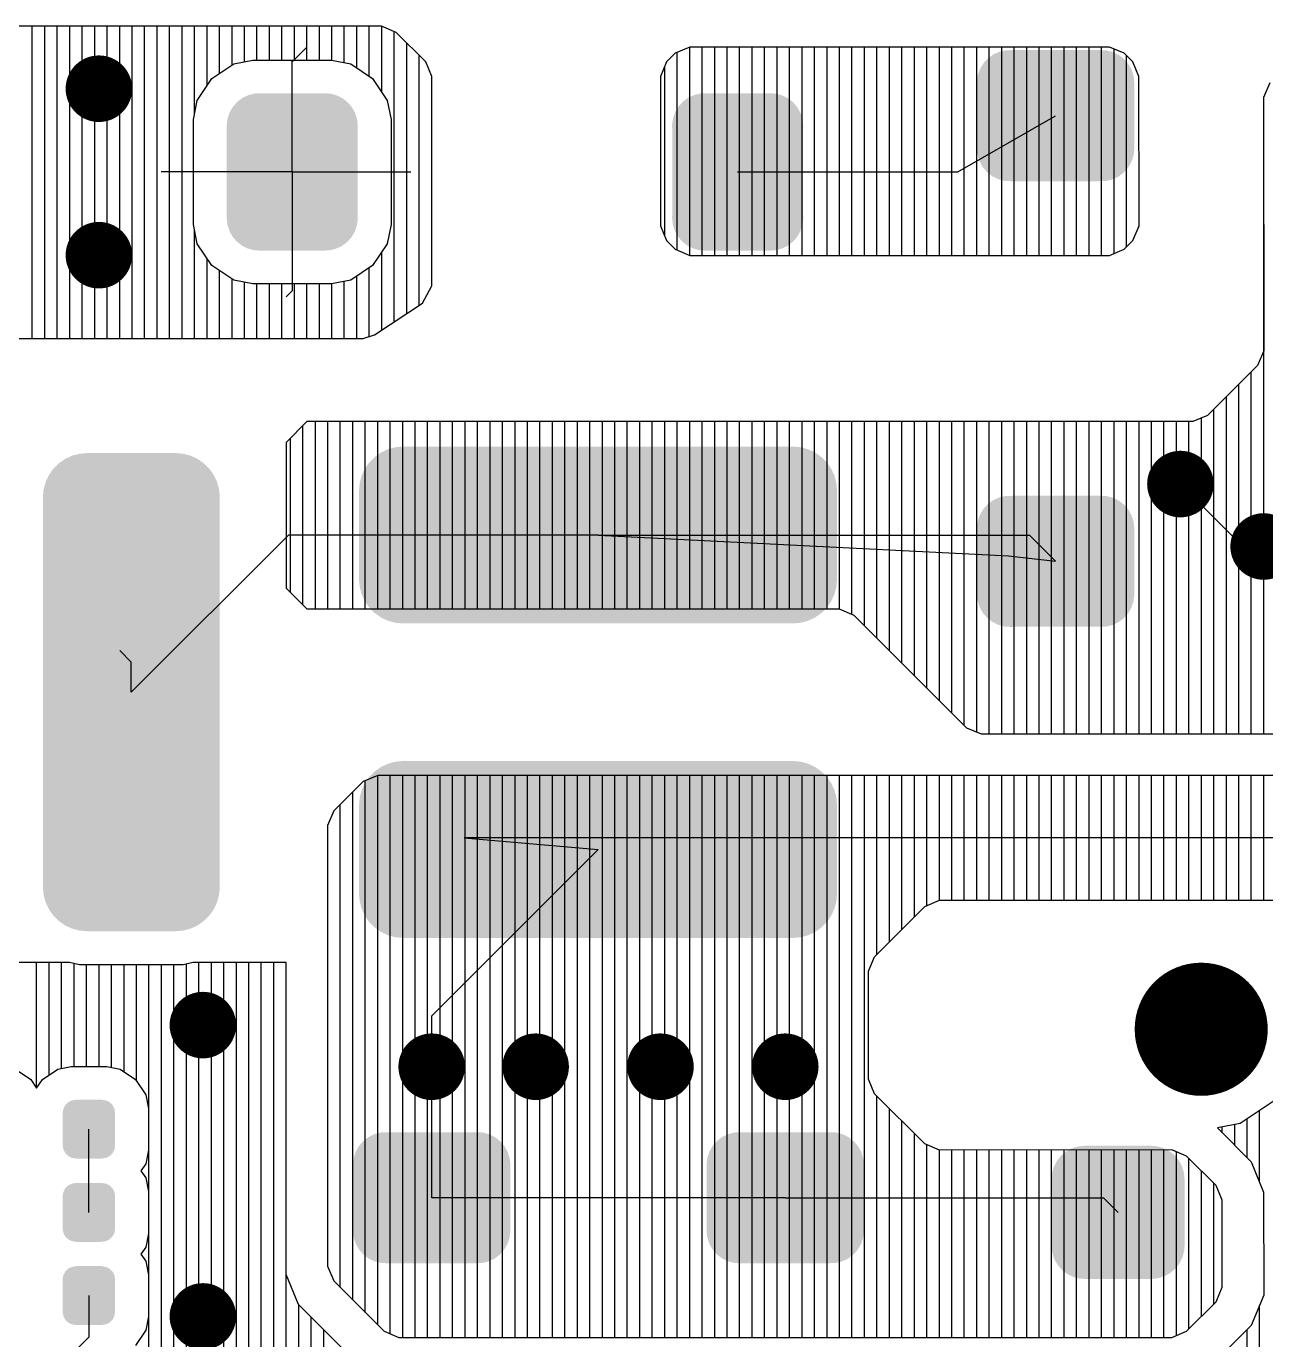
# Model space of a CAD drawing. Extents: x 295 to 953, y 10 to 290.
# Drawn here: x 776.68 to 807.9, y 210.38 to 243.44 of the extents above; entities that cross this region are included whole.
import ezdxf

# ---------------------------------------------------------------- set-up
doc = ezdxf.new("R2010")
doc.units = 0
doc.header["$LTSCALE"] = 5
doc.header["$MEASUREMENT"] = 0
doc.layers.get('0').update_dxf_attribs({"linetype": 'CONTINUOUS', "lineweight": 25})
doc.layers.add('DV-INT-A3_TOP', color=10, linetype='CONTINUOUS')

msp = doc.modelspace()

# ---------------------------------------------------------------- linework, layer by layer
for points, const_width in [([(778.094, 241.873, 1), (778.932, 241.873, 1)], 0.838), ([(778.094, 237.682, 1), (778.932, 237.682, 1)], 0.838), ([(805.335, 231.92, 1), (806.173, 231.92, 1)], 0.838), ([(807.431, 230.348, 1), (808.269, 230.348, 1)], 0.838), ([(805.44, 218.194, 1), (807.116, 218.194, 1)], 1.676), ([(780.713, 218.299, 1), (781.551, 218.299, 1)], 0.838), ([(786.476, 217.251, 1), (787.314, 217.251, 1)], 0.838), ([(789.095, 217.251, 1), (789.933, 217.251, 1)], 0.838), ([(792.238, 217.251, 1), (793.077, 217.251, 1)], 0.838), ([(795.382, 217.251, 1), (796.22, 217.251, 1)], 0.838), ([(780.713, 210.965, 1), (781.551, 210.965, 1)], 0.838)]:
    msp.add_lwpolyline(points, format="xyb", close=True, dxfattribs=dict(const_width=const_width))
for points in [[(800.901, 242.632), (801.017, 242.718), (804.318, 242.632), (804.208, 242.718)], [(801.017, 242.718), (801.034, 242.731), (804.208, 242.718), (804.183, 242.731)], [(801.034, 242.731), (801.168, 242.792), (804.183, 242.731), (804.06, 242.792)], [(801.168, 242.792), (801.185, 242.801), (804.06, 242.792), (804.029, 242.801)], [(801.185, 242.801), (801.332, 242.835), (804.029, 242.801), (803.899, 242.835)], [(801.332, 242.835), (801.347, 242.839), (803.899, 242.835), (803.84, 242.839)], [(801.347, 242.839), (801.513, 242.844), (803.84, 242.839), (803.756, 242.844)], [(803.709, 242.844), (803.733, 242.845), (803.756, 242.844), (803.733, 242.845)], [(800.705, 242.366), (800.778, 242.489), (804.515, 242.366), (804.447, 242.489)], [(800.778, 242.489), (800.789, 242.509), (804.447, 242.489), (804.43, 242.509)], [(800.789, 242.509), (800.886, 242.616), (804.43, 242.509), (804.339, 242.616)], [(800.886, 242.616), (800.901, 242.632), (804.339, 242.616), (804.318, 242.632)], [(800.629, 242.044), (800.648, 242.185), (804.591, 242.044), (804.577, 242.185)], [(800.648, 242.185), (800.651, 242.209), (804.577, 242.185), (804.569, 242.209)], [(800.651, 242.209), (800.697, 242.344), (804.569, 242.209), (804.527, 242.344)], [(800.697, 242.344), (800.705, 242.366), (804.527, 242.344), (804.515, 242.366)], [(782.288, 241.715), (782.435, 241.75), (784.469, 241.715), (784.34, 241.75)], [(782.435, 241.75), (782.45, 241.753), (784.34, 241.75), (784.28, 241.753)], [(782.45, 241.753), (782.616, 241.758), (784.28, 241.753), (784.197, 241.758)], [(784.15, 241.758), (784.174, 241.759), (784.197, 241.758), (784.174, 241.759)], [(793.507, 241.715), (793.654, 241.75), (795.689, 241.715), (795.559, 241.75)], [(793.654, 241.75), (793.669, 241.753), (795.559, 241.75), (795.5, 241.753)], [(793.669, 241.753), (793.835, 241.758), (795.5, 241.753), (795.416, 241.758)], [(795.369, 241.758), (795.393, 241.759), (795.416, 241.758), (795.393, 241.759)], [(800.629, 242.02), (800.629, 242.044), (804.593, 242.02), (804.591, 242.044)], [(800.631, 241.961), (800.629, 242.02), (804.591, 241.961), (804.593, 242.02)], [(800.631, 240.428), (800.631, 241.961), (804.591, 240.428), (804.591, 241.961)], [(781.808, 241.281), (781.88, 241.404), (784.956, 241.281), (784.888, 241.404)], [(781.88, 241.404), (781.892, 241.424), (784.888, 241.404), (784.871, 241.424)], [(781.892, 241.424), (781.989, 241.53), (784.871, 241.424), (784.78, 241.53)], [(781.989, 241.53), (782.003, 241.547), (784.78, 241.53), (784.759, 241.547)], [(782.003, 241.547), (782.12, 241.633), (784.759, 241.547), (784.649, 241.633)], [(782.12, 241.633), (782.137, 241.645), (784.649, 241.633), (784.624, 241.645)], [(782.137, 241.645), (782.27, 241.707), (784.624, 241.645), (784.5, 241.707)], [(782.27, 241.707), (782.288, 241.715), (784.5, 241.707), (784.469, 241.715)], [(793.027, 241.281), (793.1, 241.404), (796.175, 241.281), (796.107, 241.404)], [(793.1, 241.404), (793.111, 241.424), (796.107, 241.404), (796.09, 241.424)], [(793.111, 241.424), (793.208, 241.53), (796.09, 241.424), (795.999, 241.53)], [(793.208, 241.53), (793.223, 241.547), (795.999, 241.53), (795.978, 241.547)], [(793.223, 241.547), (793.339, 241.633), (795.978, 241.547), (795.868, 241.633)], [(793.339, 241.633), (793.357, 241.645), (795.868, 241.633), (795.843, 241.645)], [(793.357, 241.645), (793.49, 241.707), (795.843, 241.645), (795.719, 241.707)], [(793.49, 241.707), (793.507, 241.715), (795.719, 241.707), (795.689, 241.715)], [(781.732, 240.959), (781.75, 241.1), (785.032, 240.959), (785.017, 241.1)], [(781.75, 241.1), (781.753, 241.123), (785.017, 241.1), (785.01, 241.123)], [(781.753, 241.123), (781.8, 241.258), (785.01, 241.123), (784.968, 241.258)], [(781.8, 241.258), (781.808, 241.281), (784.968, 241.258), (784.956, 241.281)], [(792.951, 240.959), (792.97, 241.1), (796.251, 240.959), (796.237, 241.1)], [(792.97, 241.1), (792.973, 241.123), (796.237, 241.1), (796.229, 241.123)], [(792.973, 241.123), (793.019, 241.258), (796.229, 241.123), (796.187, 241.258)], [(793.019, 241.258), (793.027, 241.281), (796.187, 241.258), (796.175, 241.281)], [(781.732, 240.935), (781.732, 240.959), (785.034, 240.935), (785.032, 240.959)], [(781.734, 240.876), (781.732, 240.935), (785.032, 240.876), (785.034, 240.935)], [(781.734, 238.68), (781.734, 240.876), (785.032, 238.68), (785.032, 240.876)], [(792.951, 240.935), (792.951, 240.959), (796.253, 240.935), (796.251, 240.959)], [(792.953, 240.876), (792.951, 240.935), (796.251, 240.876), (796.253, 240.935)], [(792.953, 238.68), (792.953, 240.876), (796.251, 238.68), (796.251, 240.876)], [(800.629, 240.369), (800.631, 240.427), (804.593, 240.369), (804.591, 240.427)], [(800.631, 240.427), (800.631, 240.428), (804.591, 240.427), (804.591, 240.428)], [(800.631, 240.345), (800.629, 240.369), (804.593, 240.345), (804.593, 240.369)], [(800.645, 240.203), (800.631, 240.345), (804.575, 240.203), (804.593, 240.345)], [(800.653, 240.18), (800.645, 240.203), (804.572, 240.18), (804.575, 240.203)], [(800.695, 240.045), (800.653, 240.18), (804.525, 240.045), (804.572, 240.18)], [(800.707, 240.023), (800.695, 240.045), (804.517, 240.023), (804.525, 240.045)], [(800.775, 239.899), (800.707, 240.023), (804.445, 239.899), (804.517, 240.023)], [(800.792, 239.88), (800.775, 239.899), (804.433, 239.88), (804.445, 239.899)], [(800.883, 239.773), (800.792, 239.88), (804.336, 239.773), (804.433, 239.88)], [(800.904, 239.756), (800.883, 239.773), (804.322, 239.756), (804.336, 239.773)], [(801.014, 239.67), (800.904, 239.756), (804.205, 239.67), (804.322, 239.756)], [(801.039, 239.658), (801.014, 239.67), (804.188, 239.658), (804.205, 239.67)], [(801.163, 239.596), (801.039, 239.658), (804.055, 239.596), (804.188, 239.658)], [(801.193, 239.588), (801.163, 239.596), (804.037, 239.588), (804.055, 239.596)], [(801.323, 239.554), (801.193, 239.588), (803.89, 239.554), (804.037, 239.588)], [(801.382, 239.55), (801.323, 239.554), (803.875, 239.55), (803.89, 239.554)], [(801.466, 239.545), (801.382, 239.55), (803.709, 239.545), (803.875, 239.55)], [(801.489, 239.544), (801.466, 239.545), (801.489, 239.544), (801.513, 239.545)], [(781.732, 238.621), (781.734, 238.68), (785.034, 238.621), (785.032, 238.68)], [(781.734, 238.597), (781.732, 238.621), (785.034, 238.597), (785.034, 238.621)], [(781.748, 238.456), (781.734, 238.597), (785.015, 238.456), (785.034, 238.597)], [(781.756, 238.432), (781.748, 238.456), (785.012, 238.432), (785.015, 238.456)], [(781.798, 238.297), (781.756, 238.432), (784.966, 238.297), (785.012, 238.432)], [(792.951, 238.621), (792.953, 238.68), (796.253, 238.621), (796.251, 238.68)], [(792.953, 238.597), (792.951, 238.621), (796.253, 238.597), (796.253, 238.621)], [(792.968, 238.456), (792.953, 238.597), (796.235, 238.456), (796.253, 238.597)], [(792.975, 238.432), (792.968, 238.456), (796.231, 238.432), (796.235, 238.456)], [(793.017, 238.297), (792.975, 238.432), (796.185, 238.297), (796.231, 238.432)], [(781.81, 238.275), (781.798, 238.297), (784.958, 238.275), (784.966, 238.297)], [(781.878, 238.152), (781.81, 238.275), (784.885, 238.152), (784.958, 238.275)], [(781.895, 238.132), (781.878, 238.152), (784.874, 238.132), (784.885, 238.152)], [(781.986, 238.025), (781.895, 238.132), (784.777, 238.025), (784.874, 238.132)], [(793.029, 238.275), (793.017, 238.297), (796.177, 238.275), (796.185, 238.297)], [(793.097, 238.152), (793.029, 238.275), (796.104, 238.152), (796.177, 238.275)], [(793.114, 238.132), (793.097, 238.152), (796.093, 238.132), (796.104, 238.152)], [(793.205, 238.025), (793.114, 238.132), (795.996, 238.025), (796.093, 238.132)], [(782.007, 238.009), (781.986, 238.025), (784.762, 238.009), (784.777, 238.025)], [(782.117, 237.923), (782.007, 238.009), (784.645, 237.923), (784.762, 238.009)], [(782.142, 237.91), (782.117, 237.923), (784.628, 237.91), (784.645, 237.923)], [(782.265, 237.849), (782.142, 237.91), (784.495, 237.849), (784.628, 237.91)], [(782.296, 237.841), (782.265, 237.849), (784.477, 237.841), (784.495, 237.849)], [(782.426, 237.806), (782.296, 237.841), (784.331, 237.806), (784.477, 237.841)], [(782.485, 237.802), (782.426, 237.806), (784.316, 237.802), (784.331, 237.806)], [(782.569, 237.798), (782.485, 237.802), (784.15, 237.798), (784.316, 237.802)], [(782.592, 237.796), (782.569, 237.798), (782.592, 237.796), (782.616, 237.798)], [(793.226, 238.009), (793.205, 238.025), (795.981, 238.009), (795.996, 238.025)], [(793.336, 237.923), (793.226, 238.009), (795.865, 237.923), (795.981, 238.009)], [(793.361, 237.91), (793.336, 237.923), (795.848, 237.91), (795.865, 237.923)], [(793.485, 237.849), (793.361, 237.91), (795.714, 237.849), (795.848, 237.91)], [(793.515, 237.841), (793.485, 237.849), (795.697, 237.841), (795.714, 237.849)], [(793.645, 237.806), (793.515, 237.841), (795.55, 237.806), (795.697, 237.841)], [(793.704, 237.802), (793.645, 237.806), (795.535, 237.802), (795.55, 237.806)], [(793.788, 237.798), (793.704, 237.802), (795.369, 237.798), (795.535, 237.802)], [(793.811, 237.796), (793.788, 237.798), (793.811, 237.796), (793.835, 237.798)], [(785.623, 232.716), (785.792, 232.795), (796.548, 232.716), (796.381, 232.795)], [(785.792, 232.795), (785.797, 232.798), (796.381, 232.795), (796.372, 232.798)], [(785.797, 232.798), (785.979, 232.846), (796.372, 232.798), (796.195, 232.846)], [(785.979, 232.846), (785.984, 232.848), (796.195, 232.846), (796.181, 232.848)], [(785.984, 232.848), (786.176, 232.865), (796.181, 232.848), (795.996, 232.865)], [(777.503, 232.442), (777.657, 232.55), (781.156, 232.442), (781.004, 232.55)], [(777.657, 232.55), (777.661, 232.553), (781.004, 232.55), (780.998, 232.553)], [(777.661, 232.553), (777.832, 232.632), (780.998, 232.553), (780.829, 232.632)], [(777.832, 232.632), (777.837, 232.634), (780.829, 232.632), (780.822, 232.634)], [(777.837, 232.634), (778.019, 232.682), (780.822, 232.634), (780.643, 232.682)], [(778.019, 232.682), (778.023, 232.683), (780.643, 232.682), (780.632, 232.683)], [(778.023, 232.683), (778.215, 232.7), (780.632, 232.683), (780.445, 232.7)], [(778.215, 232.7), (778.215, 232.703), (780.445, 232.7), (780.445, 232.703)], [(785.216, 232.312), (785.324, 232.464), (796.954, 232.312), (796.848, 232.464)], [(785.324, 232.464), (785.328, 232.469), (796.848, 232.464), (796.843, 232.469)], [(785.328, 232.469), (785.46, 232.601), (796.843, 232.469), (796.713, 232.601)], [(785.46, 232.601), (785.464, 232.606), (796.713, 232.601), (796.706, 232.606)], [(785.464, 232.606), (785.618, 232.713), (796.706, 232.606), (796.555, 232.713)], [(785.618, 232.713), (785.623, 232.716), (796.555, 232.713), (796.548, 232.716)], [(777.172, 231.974), (777.252, 232.144), (781.488, 231.974), (781.408, 232.144)], [(777.252, 232.144), (777.255, 232.149), (781.408, 232.144), (781.405, 232.149)], [(777.255, 232.149), (777.363, 232.302), (781.405, 232.149), (781.298, 232.302)], [(777.363, 232.302), (777.366, 232.306), (781.298, 232.302), (781.293, 232.306)], [(777.366, 232.306), (777.499, 232.439), (781.293, 232.306), (781.161, 232.439)], [(777.499, 232.439), (777.503, 232.442), (781.161, 232.439), (781.156, 232.442)], [(785.083, 231.951), (785.132, 232.131), (797.088, 231.951), (797.04, 232.131)], [(785.132, 232.131), (785.134, 232.137), (797.04, 232.131), (797.037, 232.137)], [(785.134, 232.137), (785.214, 232.306), (797.037, 232.137), (796.959, 232.306)], [(785.214, 232.306), (785.216, 232.312), (796.959, 232.306), (796.954, 232.312)], [(777.121, 231.788), (777.171, 231.969), (781.539, 231.788), (781.49, 231.969)], [(777.171, 231.969), (777.172, 231.974), (781.49, 231.969), (781.488, 231.974)], [(785.065, 231.752), (785.083, 231.944), (797.106, 231.752), (797.089, 231.944)], [(785.083, 231.944), (785.083, 231.951), (797.089, 231.944), (797.088, 231.951)], [(777.103, 231.591), (777.12, 231.783), (781.558, 231.591), (781.54, 231.783)], [(777.103, 231.589), (777.103, 231.591), (781.558, 231.589), (781.558, 231.591)], [(777.103, 221.773), (777.103, 231.589), (781.558, 221.773), (781.558, 231.589)], [(777.12, 231.783), (777.121, 231.788), (781.54, 231.783), (781.539, 231.788)], [(785.063, 229.522), (785.063, 231.752), (797.108, 229.522), (797.108, 231.752)], [(800.901, 231.413), (801.017, 231.499), (804.318, 231.413), (804.208, 231.499)], [(801.017, 231.499), (801.034, 231.512), (804.208, 231.499), (804.183, 231.512)], [(801.034, 231.512), (801.168, 231.573), (804.183, 231.512), (804.06, 231.573)], [(801.168, 231.573), (801.185, 231.581), (804.06, 231.573), (804.029, 231.581)], [(801.185, 231.581), (801.332, 231.616), (804.029, 231.581), (803.899, 231.616)], [(801.332, 231.616), (801.347, 231.619), (803.899, 231.616), (803.84, 231.619)], [(801.347, 231.619), (801.513, 231.624), (803.84, 231.619), (803.756, 231.624)], [(803.709, 231.624), (803.733, 231.626), (803.756, 231.624), (803.733, 231.626)], [(800.697, 231.125), (800.705, 231.147), (804.527, 231.125), (804.515, 231.147)], [(800.705, 231.147), (800.778, 231.27), (804.515, 231.147), (804.447, 231.27)], [(800.778, 231.27), (800.789, 231.29), (804.447, 231.27), (804.43, 231.29)], [(800.789, 231.29), (800.886, 231.397), (804.43, 231.29), (804.339, 231.397)], [(800.886, 231.397), (800.901, 231.413), (804.339, 231.397), (804.318, 231.413)], [(800.629, 230.825), (800.648, 230.966), (804.591, 230.825), (804.577, 230.966)], [(800.629, 230.801), (800.629, 230.825), (804.593, 230.801), (804.591, 230.825)], [(800.648, 230.966), (800.651, 230.99), (804.577, 230.966), (804.569, 230.99)], [(800.651, 230.99), (800.697, 231.125), (804.569, 230.99), (804.527, 231.125)], [(800.631, 230.742), (800.629, 230.801), (804.591, 230.742), (804.593, 230.801)], [(800.631, 229.208), (800.631, 230.742), (804.591, 229.208), (804.591, 230.742)], [(785.082, 229.33), (785.065, 229.522), (797.089, 229.33), (797.106, 229.522)], [(785.084, 229.323), (785.082, 229.33), (797.088, 229.323), (797.089, 229.33)], [(785.132, 229.144), (785.084, 229.323), (797.039, 229.144), (797.088, 229.323)], [(800.629, 229.149), (800.631, 229.208), (804.593, 229.149), (804.591, 229.208)], [(785.135, 229.137), (785.132, 229.144), (797.037, 229.137), (797.039, 229.144)], [(785.213, 228.969), (785.135, 229.137), (796.958, 228.969), (797.037, 229.137)], [(785.217, 228.963), (785.213, 228.969), (796.955, 228.963), (796.958, 228.969)], [(785.323, 228.81), (785.217, 228.963), (796.848, 228.81), (796.955, 228.963)], [(800.631, 229.125), (800.629, 229.149), (804.593, 229.125), (804.593, 229.149)], [(800.645, 228.984), (800.631, 229.125), (804.575, 228.984), (804.593, 229.125)], [(800.653, 228.961), (800.645, 228.984), (804.572, 228.961), (804.575, 228.984)], [(800.695, 228.825), (800.653, 228.961), (804.525, 228.825), (804.572, 228.961)], [(800.707, 228.803), (800.695, 228.825), (804.517, 228.803), (804.525, 228.825)], [(785.328, 228.805), (785.323, 228.81), (796.844, 228.805), (796.848, 228.81)], [(785.459, 228.673), (785.328, 228.805), (796.712, 228.673), (796.844, 228.805)], [(785.465, 228.669), (785.459, 228.673), (796.707, 228.669), (796.712, 228.673)], [(785.617, 228.562), (785.465, 228.669), (796.554, 228.562), (796.707, 228.669)], [(785.624, 228.558), (785.617, 228.562), (796.549, 228.558), (796.554, 228.562)], [(785.791, 228.479), (785.624, 228.558), (796.379, 228.479), (796.549, 228.558)], [(800.775, 228.68), (800.707, 228.803), (804.445, 228.68), (804.517, 228.803)], [(800.792, 228.66), (800.775, 228.68), (804.433, 228.66), (804.445, 228.68)], [(800.883, 228.554), (800.792, 228.66), (804.336, 228.554), (804.433, 228.66)], [(800.904, 228.537), (800.883, 228.554), (804.322, 228.537), (804.336, 228.554)], [(801.014, 228.451), (800.904, 228.537), (804.205, 228.451), (804.322, 228.537)], [(785.8, 228.477), (785.791, 228.479), (796.374, 228.477), (796.379, 228.479)], [(785.977, 228.428), (785.8, 228.477), (796.192, 228.428), (796.374, 228.477)], [(785.99, 228.427), (785.977, 228.428), (796.188, 228.427), (796.192, 228.428)], [(786.176, 228.41), (785.99, 228.427), (795.996, 228.41), (796.188, 228.427)], [(801.039, 228.439), (801.014, 228.451), (804.188, 228.439), (804.205, 228.451)], [(801.163, 228.377), (801.039, 228.439), (804.055, 228.377), (804.188, 228.439)], [(801.193, 228.369), (801.163, 228.377), (804.037, 228.369), (804.055, 228.377)], [(801.323, 228.334), (801.193, 228.369), (803.89, 228.334), (804.037, 228.369)], [(801.382, 228.331), (801.323, 228.334), (803.875, 228.331), (803.89, 228.334)], [(801.466, 228.326), (801.382, 228.331), (803.709, 228.326), (803.875, 228.331)], [(801.489, 228.325), (801.466, 228.326), (801.489, 228.325), (801.513, 228.326)], [(785.623, 224.799), (785.792, 224.878), (796.548, 224.799), (796.381, 224.878)], [(785.792, 224.878), (785.797, 224.881), (796.381, 224.878), (796.372, 224.881)], [(785.797, 224.881), (785.979, 224.93), (796.372, 224.881), (796.195, 224.93)], [(785.979, 224.93), (785.984, 224.931), (796.195, 224.93), (796.181, 224.931)], [(785.984, 224.931), (786.176, 224.948), (796.181, 224.931), (795.996, 224.948)], [(785.216, 224.395), (785.324, 224.547), (796.954, 224.395), (796.848, 224.547)], [(785.324, 224.547), (785.328, 224.553), (796.848, 224.547), (796.843, 224.553)], [(785.328, 224.553), (785.46, 224.684), (796.843, 224.553), (796.713, 224.684)], [(785.46, 224.684), (785.464, 224.689), (796.713, 224.684), (796.706, 224.689)], [(785.464, 224.689), (785.618, 224.796), (796.706, 224.689), (796.555, 224.796)], [(785.618, 224.796), (785.623, 224.799), (796.555, 224.796), (796.548, 224.799)], [(785.083, 224.034), (785.132, 224.214), (797.088, 224.034), (797.04, 224.214)], [(785.132, 224.214), (785.134, 224.22), (797.04, 224.214), (797.037, 224.22)], [(785.134, 224.22), (785.214, 224.389), (797.037, 224.22), (796.959, 224.389)], [(785.214, 224.389), (785.216, 224.395), (796.959, 224.389), (796.954, 224.395)], [(785.065, 223.835), (785.083, 224.027), (797.106, 223.835), (797.089, 224.027)], [(785.083, 224.027), (785.083, 224.034), (797.089, 224.027), (797.088, 224.034)], [(785.063, 221.606), (785.063, 223.835), (797.108, 221.606), (797.108, 223.835)], [(777.103, 221.771), (777.103, 221.773), (781.558, 221.771), (781.558, 221.773)], [(777.12, 221.579), (777.103, 221.771), (781.54, 221.579), (781.558, 221.771)], [(777.121, 221.573), (777.12, 221.579), (781.539, 221.573), (781.54, 221.579)], [(777.17, 221.393), (777.121, 221.573), (781.49, 221.393), (781.539, 221.573)], [(785.082, 221.413), (785.065, 221.606), (797.089, 221.413), (797.106, 221.606)], [(777.173, 221.387), (777.17, 221.393), (781.488, 221.387), (781.49, 221.393)], [(777.252, 221.218), (777.173, 221.387), (781.408, 221.218), (781.488, 221.387)], [(785.084, 221.407), (785.082, 221.413), (797.088, 221.407), (797.089, 221.413)], [(785.132, 221.227), (785.084, 221.407), (797.039, 221.227), (797.088, 221.407)], [(785.135, 221.221), (785.132, 221.227), (797.037, 221.221), (797.039, 221.227)], [(785.213, 221.052), (785.135, 221.221), (796.958, 221.052), (797.037, 221.221)], [(777.255, 221.213), (777.252, 221.218), (781.406, 221.213), (781.408, 221.218)], [(777.362, 221.06), (777.255, 221.213), (781.297, 221.06), (781.406, 221.213)], [(777.367, 221.055), (777.362, 221.06), (781.294, 221.055), (781.297, 221.06)], [(777.499, 220.923), (777.367, 221.055), (781.161, 220.923), (781.294, 221.055)], [(777.504, 220.92), (777.499, 220.923), (781.157, 220.92), (781.161, 220.923)], [(777.657, 220.812), (777.504, 220.92), (781.003, 220.812), (781.157, 220.92)], [(785.217, 221.046), (785.213, 221.052), (796.955, 221.046), (796.958, 221.052)], [(785.323, 220.893), (785.217, 221.046), (796.848, 220.893), (796.955, 221.046)], [(785.328, 220.888), (785.323, 220.893), (796.844, 220.888), (796.848, 220.893)], [(785.459, 220.756), (785.328, 220.888), (796.712, 220.756), (796.844, 220.888)], [(777.663, 220.809), (777.657, 220.812), (780.999, 220.809), (781.003, 220.812)], [(777.831, 220.73), (777.663, 220.809), (780.828, 220.73), (780.999, 220.809)], [(777.838, 220.728), (777.831, 220.73), (780.824, 220.728), (780.828, 220.73)], [(778.017, 220.68), (777.838, 220.728), (780.641, 220.68), (780.824, 220.728)], [(778.028, 220.679), (778.017, 220.68), (780.637, 220.679), (780.641, 220.68)], [(778.215, 220.662), (778.028, 220.679), (780.445, 220.662), (780.637, 220.679)], [(778.215, 220.658), (778.215, 220.662), (780.445, 220.658), (780.445, 220.662)], [(785.465, 220.752), (785.459, 220.756), (796.707, 220.752), (796.712, 220.756)], [(785.617, 220.645), (785.465, 220.752), (796.554, 220.645), (796.707, 220.752)], [(785.624, 220.642), (785.617, 220.645), (796.549, 220.642), (796.554, 220.645)], [(785.791, 220.562), (785.624, 220.642), (796.379, 220.562), (796.549, 220.642)], [(785.8, 220.56), (785.791, 220.562), (796.374, 220.56), (796.379, 220.562)], [(785.977, 220.511), (785.8, 220.56), (796.192, 220.511), (796.374, 220.56)], [(785.99, 220.51), (785.977, 220.511), (796.188, 220.51), (796.192, 220.511)], [(786.176, 220.493), (785.99, 220.51), (795.996, 220.493), (796.188, 220.51)], [(777.621, 216.196), (777.661, 216.279), (778.904, 216.196), (778.86, 216.279)], [(777.661, 216.279), (777.67, 216.288), (778.86, 216.279), (778.855, 216.288)], [(777.67, 216.288), (777.734, 216.354), (778.855, 216.288), (778.786, 216.354)], [(777.734, 216.354), (777.747, 216.36), (778.786, 216.354), (778.779, 216.36)], [(777.747, 216.36), (777.827, 216.402), (778.779, 216.36), (778.692, 216.402)], [(777.827, 216.402), (777.848, 216.405), (778.692, 216.402), (778.685, 216.405)], [(777.848, 216.405), (777.93, 216.419), (778.685, 216.405), (778.592, 216.419)], [(777.93, 216.419), (777.93, 216.421), (778.592, 216.419), (778.592, 216.421)], [(777.601, 216.092), (777.615, 216.184), (778.921, 216.092), (778.906, 216.184)], [(777.601, 216.09), (777.601, 216.092), (778.921, 216.09), (778.921, 216.092)], [(777.601, 215.269), (777.601, 216.09), (778.921, 215.269), (778.921, 216.09)], [(777.615, 216.184), (777.621, 216.196), (778.906, 216.184), (778.904, 216.196)], [(785.616, 215.594), (785.631, 215.597), (788.183, 215.594), (788.123, 215.597)], [(785.631, 215.597), (785.797, 215.602), (788.123, 215.597), (788.04, 215.602)], [(787.993, 215.602), (788.017, 215.603), (788.04, 215.602), (788.017, 215.603)], [(794.522, 215.594), (794.537, 215.597), (797.089, 215.594), (797.029, 215.597)], [(794.537, 215.597), (794.703, 215.602), (797.029, 215.597), (796.946, 215.602)], [(796.899, 215.602), (796.923, 215.603), (796.946, 215.602), (796.923, 215.603)], [(777.601, 215.267), (777.601, 215.269), (778.921, 215.267), (778.921, 215.269)], [(777.617, 215.175), (777.601, 215.267), (778.907, 215.175), (778.921, 215.267)], [(785.061, 215.248), (785.073, 215.268), (788.731, 215.248), (788.714, 215.268)], [(785.073, 215.268), (785.169, 215.374), (788.714, 215.268), (788.623, 215.374)], [(785.169, 215.374), (785.184, 215.391), (788.623, 215.374), (788.602, 215.391)], [(785.184, 215.391), (785.301, 215.477), (788.602, 215.391), (788.492, 215.477)], [(785.301, 215.477), (785.318, 215.489), (788.492, 215.477), (788.467, 215.489)], [(785.318, 215.489), (785.451, 215.551), (788.467, 215.489), (788.343, 215.551)], [(785.451, 215.551), (785.469, 215.559), (788.343, 215.551), (788.313, 215.559)], [(785.469, 215.559), (785.616, 215.594), (788.313, 215.559), (788.183, 215.594)], [(793.967, 215.248), (793.979, 215.268), (797.637, 215.248), (797.62, 215.268)], [(793.979, 215.268), (794.075, 215.374), (797.62, 215.268), (797.529, 215.374)], [(794.075, 215.374), (794.09, 215.391), (797.529, 215.374), (797.508, 215.391)], [(794.09, 215.391), (794.207, 215.477), (797.508, 215.391), (797.398, 215.477)], [(794.207, 215.477), (794.224, 215.489), (797.398, 215.477), (797.373, 215.489)], [(794.224, 215.489), (794.357, 215.551), (797.373, 215.489), (797.249, 215.551)], [(794.357, 215.551), (794.375, 215.559), (797.249, 215.551), (797.218, 215.559)], [(794.375, 215.559), (794.522, 215.594), (797.218, 215.559), (797.089, 215.594)], [(777.619, 215.164), (777.617, 215.175), (778.902, 215.164), (778.907, 215.175)], [(777.663, 215.08), (777.619, 215.164), (778.862, 215.08), (778.902, 215.164)], [(777.668, 215.071), (777.663, 215.08), (778.853, 215.071), (778.862, 215.08)], [(777.736, 215.005), (777.668, 215.071), (778.789, 215.005), (778.853, 215.071)], [(777.743, 214.999), (777.736, 215.005), (778.776, 214.999), (778.789, 215.005)], [(777.831, 214.957), (777.743, 214.999), (778.696, 214.957), (778.776, 214.999)], [(777.838, 214.954), (777.831, 214.957), (778.674, 214.954), (778.696, 214.957)], [(777.93, 214.941), (777.838, 214.954), (778.592, 214.941), (778.674, 214.954)], [(777.93, 214.938), (777.93, 214.941), (778.592, 214.938), (778.592, 214.941)], [(784.913, 214.803), (784.931, 214.944), (788.875, 214.803), (788.86, 214.944)], [(784.931, 214.944), (784.934, 214.967), (788.86, 214.944), (788.853, 214.967)], [(784.934, 214.967), (784.981, 215.102), (788.853, 214.967), (788.811, 215.102)], [(784.981, 215.102), (784.988, 215.125), (788.811, 215.102), (788.799, 215.125)], [(784.988, 215.125), (785.061, 215.248), (788.799, 215.125), (788.731, 215.248)], [(793.819, 214.803), (793.837, 214.944), (797.781, 214.803), (797.766, 214.944)], [(793.837, 214.944), (793.84, 214.967), (797.766, 214.944), (797.759, 214.967)], [(793.84, 214.967), (793.887, 215.102), (797.759, 214.967), (797.717, 215.102)], [(793.887, 215.102), (793.894, 215.125), (797.717, 215.102), (797.705, 215.125)], [(793.894, 215.125), (793.967, 215.248), (797.705, 215.125), (797.637, 215.248)], [(802.656, 214.896), (802.743, 215.006), (805.713, 214.896), (805.62, 215.006)], [(802.743, 215.006), (802.764, 215.024), (805.62, 215.006), (805.605, 215.024)], [(802.764, 215.024), (802.871, 215.114), (805.605, 215.024), (805.491, 215.114)], [(802.871, 215.114), (802.896, 215.128), (805.491, 215.114), (805.473, 215.128)], [(802.896, 215.128), (803.018, 215.194), (805.473, 215.128), (805.343, 215.194)], [(803.018, 215.194), (803.048, 215.204), (805.343, 215.194), (805.324, 215.204)], [(803.048, 215.204), (803.178, 215.244), (805.324, 215.204), (805.18, 215.244)], [(803.178, 215.244), (803.224, 215.248), (805.18, 215.244), (805.163, 215.248)], [(803.224, 215.248), (803.344, 215.26), (805.163, 215.248), (805.021, 215.26)], [(784.912, 214.779), (784.913, 214.803), (788.877, 214.779), (788.875, 214.803)], [(784.915, 214.72), (784.912, 214.779), (788.875, 214.72), (788.877, 214.779)], [(784.915, 213.186), (784.915, 214.72), (788.875, 213.186), (788.875, 214.72)], [(793.818, 214.779), (793.819, 214.803), (797.783, 214.779), (797.781, 214.803)], [(793.82, 214.72), (793.818, 214.779), (797.781, 214.72), (797.783, 214.779)], [(793.82, 213.186), (793.82, 214.72), (797.781, 213.186), (797.781, 214.72)], [(802.525, 214.589), (802.563, 214.726), (805.842, 214.589), (805.8, 214.726)], [(802.563, 214.726), (802.575, 214.749), (805.8, 214.726), (805.793, 214.749)], [(802.575, 214.749), (802.639, 214.875), (805.793, 214.749), (805.724, 214.875)], [(802.639, 214.875), (802.656, 214.896), (805.724, 214.875), (805.713, 214.896)], [(777.747, 214.265), (777.827, 214.306), (778.779, 214.265), (778.692, 214.306)], [(777.827, 214.306), (777.848, 214.31), (778.692, 214.306), (778.685, 214.31)], [(777.848, 214.31), (777.93, 214.323), (778.685, 214.31), (778.592, 214.323)], [(777.93, 214.323), (777.93, 214.326), (778.592, 214.323), (778.592, 214.326)], [(802.506, 214.422), (802.518, 214.564), (805.859, 214.422), (805.845, 214.564)], [(802.506, 212.746), (802.506, 214.422), (805.859, 212.746), (805.859, 214.422)], [(802.518, 214.564), (802.525, 214.589), (805.845, 214.564), (805.842, 214.589)], [(777.601, 213.997), (777.615, 214.089), (778.921, 213.997), (778.906, 214.089)], [(777.601, 213.995), (777.601, 213.997), (778.921, 213.995), (778.921, 213.997)], [(777.601, 213.173), (777.601, 213.995), (778.921, 213.173), (778.921, 213.995)], [(777.615, 214.089), (777.621, 214.1), (778.906, 214.089), (778.904, 214.1)], [(777.621, 214.1), (777.661, 214.183), (778.904, 214.1), (778.86, 214.183)], [(777.661, 214.183), (777.67, 214.193), (778.86, 214.183), (778.855, 214.193)], [(777.67, 214.193), (777.734, 214.258), (778.855, 214.193), (778.786, 214.258)], [(777.734, 214.258), (777.747, 214.265), (778.786, 214.258), (778.779, 214.265)], [(777.601, 213.171), (777.601, 213.173), (778.921, 213.171), (778.921, 213.173)], [(777.617, 213.079), (777.601, 213.171), (778.907, 213.079), (778.921, 213.171)], [(777.619, 213.068), (777.617, 213.079), (778.902, 213.068), (778.907, 213.079)], [(777.663, 212.985), (777.619, 213.068), (778.862, 212.985), (778.902, 213.068)], [(777.668, 212.976), (777.663, 212.985), (778.853, 212.976), (778.862, 212.985)], [(777.736, 212.91), (777.668, 212.976), (778.789, 212.91), (778.853, 212.976)], [(784.912, 213.127), (784.915, 213.186), (788.877, 213.127), (788.875, 213.186)], [(784.915, 213.103), (784.912, 213.127), (788.877, 213.103), (788.877, 213.127)], [(784.929, 212.962), (784.915, 213.103), (788.858, 212.962), (788.877, 213.103)], [(784.937, 212.938), (784.929, 212.962), (788.855, 212.938), (788.858, 212.962)], [(793.818, 213.127), (793.82, 213.186), (797.783, 213.127), (797.781, 213.186)], [(793.821, 213.103), (793.818, 213.127), (797.783, 213.103), (797.783, 213.127)], [(793.835, 212.962), (793.821, 213.103), (797.764, 212.962), (797.783, 213.103)], [(793.842, 212.938), (793.835, 212.962), (797.761, 212.938), (797.764, 212.962)], [(777.743, 212.903), (777.736, 212.91), (778.776, 212.903), (778.789, 212.91)], [(777.831, 212.862), (777.743, 212.903), (778.696, 212.862), (778.776, 212.903)], [(777.838, 212.858), (777.831, 212.862), (778.674, 212.858), (778.696, 212.862)], [(777.93, 212.845), (777.838, 212.858), (778.592, 212.845), (778.674, 212.858)], [(777.93, 212.842), (777.93, 212.845), (778.592, 212.842), (778.592, 212.845)], [(784.979, 212.803), (784.937, 212.938), (788.809, 212.803), (788.855, 212.938)], [(784.991, 212.781), (784.979, 212.803), (788.801, 212.781), (788.809, 212.803)], [(785.059, 212.658), (784.991, 212.781), (788.728, 212.658), (788.801, 212.781)], [(785.076, 212.638), (785.059, 212.658), (788.717, 212.638), (788.728, 212.658)], [(785.167, 212.531), (785.076, 212.638), (788.62, 212.531), (788.717, 212.638)], [(793.885, 212.803), (793.842, 212.938), (797.715, 212.803), (797.761, 212.938)], [(793.897, 212.781), (793.885, 212.803), (797.707, 212.781), (797.715, 212.803)], [(793.965, 212.658), (793.897, 212.781), (797.634, 212.658), (797.707, 212.781)], [(793.982, 212.638), (793.965, 212.658), (797.623, 212.638), (797.634, 212.658)], [(794.073, 212.531), (793.982, 212.638), (797.526, 212.531), (797.623, 212.638)], [(802.521, 212.604), (802.506, 212.746), (805.847, 212.604), (805.859, 212.746)], [(785.188, 212.515), (785.167, 212.531), (788.605, 212.515), (788.62, 212.531)], [(785.298, 212.429), (785.188, 212.515), (788.489, 212.429), (788.605, 212.515)], [(785.323, 212.416), (785.298, 212.429), (788.471, 212.416), (788.489, 212.429)], [(785.446, 212.355), (785.323, 212.416), (788.338, 212.355), (788.471, 212.416)], [(785.477, 212.347), (785.446, 212.355), (788.321, 212.347), (788.338, 212.355)], [(785.607, 212.312), (785.477, 212.347), (788.174, 212.312), (788.321, 212.347)], [(785.666, 212.309), (785.607, 212.312), (788.159, 212.309), (788.174, 212.312)], [(785.75, 212.304), (785.666, 212.309), (787.993, 212.304), (788.159, 212.309)], [(785.773, 212.302), (785.75, 212.304), (785.773, 212.302), (785.797, 212.304)], [(794.094, 212.515), (794.073, 212.531), (797.511, 212.515), (797.526, 212.531)], [(794.203, 212.429), (794.094, 212.515), (797.394, 212.429), (797.511, 212.515)], [(794.229, 212.416), (794.203, 212.429), (797.377, 212.416), (797.394, 212.429)], [(794.352, 212.355), (794.229, 212.416), (797.244, 212.355), (797.377, 212.416)], [(794.383, 212.347), (794.352, 212.355), (797.226, 212.347), (797.244, 212.355)], [(794.513, 212.312), (794.383, 212.347), (797.08, 212.312), (797.226, 212.347)], [(794.572, 212.309), (794.513, 212.312), (797.065, 212.309), (797.08, 212.312)], [(794.655, 212.304), (794.572, 212.309), (796.899, 212.304), (797.065, 212.309)], [(794.679, 212.302), (794.655, 212.304), (794.679, 212.302), (794.703, 212.304)], [(802.523, 212.579), (802.521, 212.604), (805.84, 212.579), (805.847, 212.604)], [(802.565, 212.443), (802.523, 212.579), (805.802, 212.443), (805.84, 212.579)], [(802.573, 212.419), (802.565, 212.443), (805.79, 212.419), (805.802, 212.443)], [(802.641, 212.293), (802.573, 212.419), (805.726, 212.293), (805.79, 212.419)], [(802.653, 212.272), (802.641, 212.293), (805.71, 212.272), (805.726, 212.293)], [(777.601, 211.901), (777.615, 211.993), (778.921, 211.901), (778.906, 211.993)], [(777.615, 211.993), (777.621, 212.005), (778.906, 211.993), (778.904, 212.005)], [(777.621, 212.005), (777.661, 212.088), (778.904, 212.005), (778.86, 212.088)], [(777.661, 212.088), (777.67, 212.097), (778.86, 212.088), (778.855, 212.097)], [(777.67, 212.097), (777.734, 212.163), (778.855, 212.097), (778.786, 212.163)], [(777.734, 212.163), (777.747, 212.169), (778.786, 212.163), (778.779, 212.169)], [(777.747, 212.169), (777.827, 212.211), (778.779, 212.169), (778.692, 212.211)], [(777.827, 212.211), (777.848, 212.214), (778.692, 212.211), (778.685, 212.214)], [(777.848, 212.214), (777.93, 212.228), (778.685, 212.214), (778.592, 212.228)], [(777.93, 212.228), (777.93, 212.23), (778.592, 212.228), (778.592, 212.23)], [(802.746, 212.162), (802.653, 212.272), (805.622, 212.162), (805.71, 212.272)], [(802.761, 212.144), (802.746, 212.162), (805.601, 212.144), (805.622, 212.162)], [(802.874, 212.054), (802.761, 212.144), (805.494, 212.054), (805.601, 212.144)], [(802.892, 212.04), (802.874, 212.054), (805.469, 212.04), (805.494, 212.054)], [(803.023, 211.974), (802.892, 212.04), (805.347, 211.974), (805.469, 212.04)], [(803.041, 211.964), (803.023, 211.974), (805.317, 211.964), (805.347, 211.974)], [(803.186, 211.924), (803.041, 211.964), (805.187, 211.924), (805.317, 211.964)], [(777.601, 211.899), (777.601, 211.901), (778.921, 211.899), (778.921, 211.901)], [(777.601, 211.078), (777.601, 211.899), (778.921, 211.078), (778.921, 211.899)], [(803.203, 211.92), (803.186, 211.924), (805.142, 211.92), (805.187, 211.924)], [(803.344, 211.908), (803.203, 211.92), (805.021, 211.908), (805.142, 211.92)], [(777.601, 211.076), (777.601, 211.078), (778.921, 211.076), (778.921, 211.078)], [(777.617, 210.984), (777.601, 211.076), (778.907, 210.984), (778.921, 211.076)], [(777.619, 210.973), (777.617, 210.984), (778.902, 210.973), (778.907, 210.984)], [(777.663, 210.889), (777.619, 210.973), (778.862, 210.889), (778.902, 210.973)], [(777.668, 210.88), (777.663, 210.889), (778.853, 210.88), (778.862, 210.889)], [(777.736, 210.814), (777.668, 210.88), (778.789, 210.814), (778.853, 210.88)], [(777.743, 210.808), (777.736, 210.814), (778.776, 210.808), (778.789, 210.814)], [(777.831, 210.766), (777.743, 210.808), (778.696, 210.766), (778.776, 210.808)], [(777.838, 210.763), (777.831, 210.766), (778.674, 210.763), (778.696, 210.766)], [(777.93, 210.75), (777.838, 210.763), (778.592, 210.75), (778.674, 210.763)], [(777.93, 210.747), (777.93, 210.75), (778.592, 210.747), (778.592, 210.75)]]:
    msp.add_solid(points)
at = {"layer": 'DV-INT-A3_TOP', "color": 7}
for p, q in [((785.633, 243.445), (761.225, 243.445)), ((776.836, 235.583), (776.836, 243.445)), ((777.151, 235.583), (777.151, 243.445)), ((777.465, 235.583), (777.465, 243.445)), ((777.779, 235.583), (777.779, 243.445)), ((778.094, 235.583), (778.094, 243.445)), ((778.408, 235.583), (778.408, 243.445)), ((778.722, 235.583), (778.722, 243.445)), ((779.037, 235.583), (779.037, 243.445)), ((779.351, 235.583), (779.351, 243.445)), ((779.665, 235.583), (779.665, 243.445)), ((779.98, 235.583), (779.98, 243.445)), ((780.294, 235.583), (780.294, 243.445)), ((780.608, 235.583), (780.608, 243.445)), ((780.923, 241.249), (780.923, 243.445)), ((781.237, 241.953), (781.237, 243.445)), ((781.551, 242.259), (781.551, 243.445)), ((781.866, 242.468), (781.866, 243.445)), ((782.18, 242.552), (782.18, 243.445)), ((782.494, 242.594), (782.494, 243.445)), ((782.809, 242.594), (782.809, 243.445)), ((783.123, 242.594), (783.123, 243.445)), ((783.437, 242.594), (783.437, 243.445)), ((783.752, 242.594), (783.752, 243.445)), ((784.066, 242.594), (784.066, 243.445)), ((784.38, 242.59), (784.38, 243.445)), ((784.695, 242.527), (784.695, 243.445)), ((785.009, 242.393), (785.009, 243.445)), ((785.323, 242.183), (785.323, 243.445)), ((786.002, 243.29), (785.633, 243.445)), ((785.638, 241.781), (785.638, 243.441)), ((785.952, 236.002), (785.952, 243.311)), ((786.744, 242.548), (786.002, 243.29)), ((783.383, 242.548), (783.752, 242.921)), ((786.266, 236.211), (786.266, 243.026)), ((793.03, 242.766), (792.813, 242.548)), ((793.399, 242.921), (793.03, 242.766)), ((793.081, 237.812), (793.081, 242.787)), ((793.395, 237.682), (793.395, 242.917)), ((803.969, 242.921), (793.399, 242.921)), ((793.709, 237.678), (793.709, 242.921)), ((794.024, 237.678), (794.024, 242.921)), ((794.338, 237.678), (794.338, 242.921)), ((794.652, 237.678), (794.652, 242.921)), ((794.967, 237.678), (794.967, 242.921)), ((795.281, 237.678), (795.281, 242.921)), ((795.595, 237.678), (795.595, 242.921)), ((795.91, 237.678), (795.91, 242.921)), ((796.224, 237.678), (796.224, 242.921)), ((796.538, 237.678), (796.538, 242.921)), ((796.853, 237.678), (796.853, 242.921)), ((797.167, 237.678), (797.167, 242.921)), ((797.481, 237.678), (797.481, 242.921)), ((797.796, 237.678), (797.796, 242.921)), ((798.11, 237.678), (798.11, 242.921)), ((798.424, 237.678), (798.424, 242.921)), ((798.739, 237.678), (798.739, 242.921)), ((799.053, 237.678), (799.053, 242.921)), ((799.367, 237.678), (799.367, 242.921)), ((799.682, 237.678), (799.682, 242.921)), ((799.996, 237.678), (799.996, 242.921)), ((800.31, 237.678), (800.31, 242.921)), ((800.625, 237.678), (800.625, 242.921)), ((800.939, 237.678), (800.939, 242.921)), ((801.253, 237.678), (801.253, 242.921)), ((801.568, 237.678), (801.568, 242.921)), ((801.882, 237.678), (801.882, 242.921)), ((802.196, 237.678), (802.196, 242.921)), ((802.51, 237.678), (802.51, 242.921)), ((802.825, 237.678), (802.825, 242.921)), ((803.139, 237.678), (803.139, 242.921)), ((803.453, 237.678), (803.453, 242.921)), ((803.768, 237.678), (803.768, 242.921)), ((804.338, 242.766), (803.969, 242.921)), ((804.082, 237.728), (804.082, 242.871)), ((804.556, 242.548), (804.338, 242.766)), ((781.359, 242.129), (781.908, 242.498)), ((781.908, 242.498), (782.394, 242.594)), ((782.394, 242.594), (784.372, 242.594)), ((783.383, 240.092), (783.383, 242.594)), ((783.383, 239.778), (783.383, 242.548)), ((784.372, 242.594), (784.858, 242.498)), ((784.858, 242.498), (785.407, 242.129)), ((786.58, 236.421), (786.58, 242.712)), ((786.895, 242.179), (786.744, 242.548)), ((792.813, 242.548), (792.657, 242.179)), ((792.766, 238.168), (792.766, 242.431)), ((804.396, 237.888), (804.396, 242.712)), ((804.707, 242.179), (804.556, 242.548)), ((780.99, 241.58), (781.359, 242.129)), ((785.407, 242.129), (785.776, 241.58)), ((786.895, 236.911), (786.895, 242.179)), ((786.895, 236.911), (786.895, 242.179)), ((792.657, 242.179), (792.657, 238.42)), ((804.711, 238.42), (804.707, 242.179)), ((808.005, 242.024), (807.85, 241.655)), ((780.893, 241.094), (780.99, 241.58)), ((785.776, 241.58), (785.872, 241.094)), ((807.85, 241.655), (807.854, 235.277)), ((807.854, 235.277), (807.854, 241.655)), ((780.893, 238.458), (780.893, 241.094)), ((785.872, 241.094), (785.872, 238.458)), ((800.147, 239.778), (802.611, 241.194)), ((783.383, 239.778), (780.084, 239.778)), ((783.068, 239.778), (780.893, 239.778)), ((783.383, 239.778), (786.371, 239.778)), ((783.383, 239.778), (783.383, 236.785)), ((783.697, 239.778), (785.872, 239.778)), ((794.602, 239.778), (800.147, 239.778)), ((783.383, 239.463), (783.383, 236.957)), ((780.99, 237.971), (780.893, 238.458)), ((785.872, 238.458), (785.776, 237.971)), ((792.657, 238.42), (792.813, 238.051)), ((804.556, 238.051), (804.711, 238.42)), ((780.923, 235.583), (780.923, 238.303)), ((781.359, 237.422), (780.99, 237.971)), ((785.776, 237.971), (785.407, 237.422)), ((785.638, 235.792), (785.638, 237.77)), ((792.813, 238.051), (793.03, 237.833)), ((793.03, 237.833), (793.399, 237.678)), ((803.969, 237.678), (804.338, 237.833)), ((804.338, 237.833), (804.556, 238.051)), ((781.237, 235.583), (781.237, 237.599)), ((781.908, 237.054), (781.359, 237.422)), ((785.407, 237.422), (784.858, 237.054)), ((793.399, 237.678), (803.969, 237.678)), ((781.551, 235.583), (781.551, 237.293)), ((785.009, 235.583), (785.009, 237.158)), ((785.323, 235.633), (785.323, 237.368)), ((781.866, 235.583), (781.866, 237.083)), ((782.394, 236.957), (781.908, 237.054)), ((782.18, 235.583), (782.18, 236.999)), ((784.372, 236.957), (782.394, 236.957)), ((782.494, 235.583), (782.494, 236.957)), ((782.809, 235.583), (782.809, 236.957)), ((783.123, 235.583), (783.123, 236.957)), ((783.383, 236.785), (783.228, 236.635)), ((783.437, 235.583), (783.437, 236.957)), ((783.752, 235.583), (783.752, 236.957)), ((784.066, 235.583), (784.066, 236.957)), ((784.858, 237.054), (784.372, 236.957)), ((784.38, 235.583), (784.38, 236.961)), ((784.695, 235.583), (784.695, 237.024)), ((786.664, 236.475), (786.895, 236.911)), ((785.457, 235.675), (786.664, 236.475)), ((775.064, 235.583), (785.168, 235.587)), ((785.168, 235.587), (785.457, 235.675)), ((807.854, 235.277), (807.699, 234.908)), ((807.854, 225.633), (807.854, 235.277)), ((807.699, 234.908), (806.433, 233.642)), ((807.54, 225.633), (807.54, 234.749)), ((806.911, 225.629), (806.911, 234.12)), ((807.225, 225.629), (807.225, 234.434)), ((806.597, 225.629), (806.597, 233.806)), ((783.752, 233.491), (783.228, 232.967)), ((790.038, 233.491), (783.752, 233.491)), ((783.965, 228.776), (783.965, 233.491)), ((784.28, 228.776), (784.28, 233.491)), ((784.594, 228.776), (784.594, 233.491)), ((784.908, 228.776), (784.908, 233.491)), ((785.223, 228.776), (785.223, 233.491)), ((785.537, 228.776), (785.537, 233.491)), ((785.851, 228.776), (785.851, 233.491)), ((786.166, 228.776), (786.166, 233.491)), ((786.48, 228.776), (786.48, 233.491)), ((786.794, 228.776), (786.794, 233.491)), ((787.109, 228.776), (787.109, 233.491)), ((787.423, 228.776), (787.423, 233.491)), ((787.737, 228.776), (787.737, 233.491)), ((788.052, 228.776), (788.052, 233.491)), ((788.366, 228.776), (788.366, 233.491)), ((788.68, 228.776), (788.68, 233.491)), ((788.995, 228.776), (788.995, 233.491)), ((789.309, 228.776), (789.309, 233.491)), ((789.623, 228.776), (789.623, 233.491)), ((789.937, 228.776), (789.937, 233.491)), ((797.372, 233.491), (790.038, 233.491)), ((790.252, 228.776), (790.252, 233.491)), ((790.566, 228.776), (790.566, 233.491)), ((790.88, 228.776), (790.88, 233.491)), ((791.195, 228.776), (791.195, 233.491)), ((791.509, 228.776), (791.509, 233.491)), ((791.823, 228.776), (791.823, 233.491)), ((792.138, 228.776), (792.138, 233.491)), ((792.452, 228.776), (792.452, 233.491)), ((792.766, 228.776), (792.766, 233.491)), ((793.081, 228.776), (793.081, 233.491)), ((793.395, 228.776), (793.395, 233.491)), ((793.709, 228.776), (793.709, 233.491)), ((794.024, 228.776), (794.024, 233.491)), ((794.338, 228.776), (794.338, 233.491)), ((794.652, 228.776), (794.652, 233.491)), ((794.967, 228.776), (794.967, 233.491)), ((795.281, 228.776), (795.281, 233.491)), ((795.595, 228.776), (795.595, 233.491)), ((795.91, 228.776), (795.91, 233.491)), ((796.224, 228.776), (796.224, 233.491)), ((796.538, 228.776), (796.538, 233.491)), ((796.853, 228.776), (796.853, 233.491)), ((797.167, 228.772), (797.167, 233.491)), ((806.064, 233.491), (797.372, 233.491)), ((797.481, 228.642), (797.481, 233.491)), ((797.796, 228.357), (797.796, 233.491)), ((798.11, 228.043), (798.11, 233.491)), ((798.424, 227.725), (798.424, 233.491)), ((798.739, 227.41), (798.739, 233.491)), ((799.053, 227.096), (799.053, 233.491)), ((799.367, 226.782), (799.367, 233.491)), ((799.682, 226.467), (799.682, 233.491)), ((799.996, 226.153), (799.996, 233.491)), ((800.31, 225.839), (800.31, 233.491)), ((800.625, 225.679), (800.625, 233.491)), ((800.939, 225.629), (800.939, 233.491)), ((801.253, 225.629), (801.253, 233.491)), ((801.568, 225.629), (801.568, 233.491)), ((801.882, 225.629), (801.882, 233.491)), ((802.196, 225.629), (802.196, 233.491)), ((802.51, 225.629), (802.51, 233.491)), ((802.825, 225.629), (802.825, 233.491)), ((803.139, 225.629), (803.139, 233.491)), ((803.453, 225.629), (803.453, 233.491)), ((803.768, 225.629), (803.768, 233.491)), ((804.082, 225.629), (804.082, 233.491)), ((804.396, 225.629), (804.396, 233.491)), ((804.711, 225.629), (804.711, 233.491)), ((805.025, 225.629), (805.025, 233.491)), ((805.339, 225.629), (805.339, 233.491)), ((805.654, 225.629), (805.654, 233.491)), ((805.968, 225.629), (805.968, 233.491)), ((806.433, 233.642), (806.064, 233.491)), ((806.282, 225.629), (806.282, 233.579)), ((811.228, 233.722), (807.85, 230.348)), ((783.651, 228.877), (783.651, 233.387)), ((783.228, 232.967), (783.228, 229.3)), ((783.337, 229.191), (783.337, 233.072)), ((807.326, 230.348), (805.754, 231.92)), ((783.291, 230.637), (779.33, 226.681)), ((791.086, 230.637), (783.291, 230.637)), ((791.086, 230.637), (801.949, 230.637)), ((791.086, 230.637), (801.425, 230.113)), ((801.949, 230.637), (802.611, 229.975)), ((807.85, 230.348), (807.326, 230.348)), ((801.425, 230.113), (802.611, 229.975)), ((783.228, 229.3), (783.752, 228.776)), ((783.752, 228.776), (797.159, 228.776)), ((797.159, 228.776), (797.527, 228.621)), ((797.527, 228.621), (800.365, 225.784)), ((779.33, 227.435), (779.037, 227.729)), ((779.33, 226.681), (779.33, 227.435)), ((800.365, 225.784), (800.734, 225.629)), ((800.734, 225.629), (807.326, 225.633)), ((807.326, 225.633), (829.853, 225.633)), ((785.541, 224.585), (785.172, 224.43)), ((785.537, 210.751), (785.537, 224.581)), ((785.847, 224.585), (785.541, 224.585)), ((786.371, 224.585), (785.847, 224.585)), ((785.851, 210.529), (785.851, 224.585)), ((786.166, 210.437), (786.166, 224.585)), ((800.528, 224.585), (786.371, 224.585)), ((786.48, 210.437), (786.48, 224.585)), ((786.794, 210.437), (786.794, 224.585)), ((787.109, 210.437), (787.109, 224.585)), ((787.423, 210.437), (787.423, 224.585)), ((787.737, 210.437), (787.737, 224.585)), ((788.052, 210.437), (788.052, 224.585)), ((788.366, 210.437), (788.366, 224.585)), ((788.68, 210.437), (788.68, 224.585)), ((788.995, 210.437), (788.995, 224.585)), ((789.309, 210.437), (789.309, 224.585)), ((789.623, 210.437), (789.623, 224.585)), ((789.937, 210.437), (789.937, 224.585)), ((790.252, 210.437), (790.252, 224.585)), ((790.566, 210.437), (790.566, 224.585)), ((790.88, 210.437), (790.88, 224.585)), ((791.195, 210.437), (791.195, 224.585)), ((791.509, 210.437), (791.509, 224.585)), ((791.823, 210.437), (791.823, 224.585)), ((792.138, 210.437), (792.138, 224.585)), ((792.452, 210.437), (792.452, 224.585)), ((792.766, 210.437), (792.766, 224.585)), ((793.081, 210.437), (793.081, 224.585)), ((793.395, 210.437), (793.395, 224.585)), ((793.709, 210.437), (793.709, 224.585)), ((794.024, 210.437), (794.024, 224.585)), ((794.338, 210.437), (794.338, 224.585)), ((794.652, 210.437), (794.652, 224.585)), ((794.967, 210.437), (794.967, 224.585)), ((795.281, 210.437), (795.281, 224.585)), ((795.595, 210.437), (795.595, 224.585)), ((795.91, 210.437), (795.91, 224.585)), ((796.224, 210.437), (796.224, 224.585)), ((796.538, 210.437), (796.538, 224.585)), ((796.853, 210.437), (796.853, 224.585)), ((797.167, 210.437), (797.167, 224.585)), ((797.481, 210.437), (797.481, 224.585)), ((797.796, 210.437), (797.796, 224.585)), ((798.11, 220.08), (798.11, 224.585)), ((798.424, 220.394), (798.424, 224.585)), ((798.739, 220.709), (798.739, 224.585)), ((799.053, 221.023), (799.053, 224.585)), ((799.367, 221.308), (799.367, 224.585)), ((799.682, 221.438), (799.682, 224.585)), ((799.996, 221.442), (799.996, 224.585)), ((800.31, 221.442), (800.31, 224.585)), ((800.528, 224.581), (800.528, 224.585)), ((840.64, 224.581), (800.528, 224.581)), ((800.625, 221.442), (800.625, 224.581)), ((800.939, 221.442), (800.939, 224.581)), ((801.253, 221.442), (801.253, 224.581)), ((801.568, 221.442), (801.568, 224.581)), ((801.882, 221.442), (801.882, 224.581)), ((802.196, 221.442), (802.196, 224.581)), ((802.51, 221.442), (802.51, 224.581)), ((802.825, 221.442), (802.825, 224.581)), ((803.139, 221.442), (803.139, 224.581)), ((803.453, 221.442), (803.453, 224.581)), ((803.768, 221.442), (803.768, 224.581)), ((804.082, 221.442), (804.082, 224.581)), ((804.396, 221.442), (804.396, 224.581)), ((804.711, 221.442), (804.711, 224.581)), ((805.025, 221.442), (805.025, 224.581)), ((805.339, 221.442), (805.339, 224.581)), ((805.654, 221.442), (805.654, 224.581)), ((805.968, 221.442), (805.968, 224.581)), ((806.282, 221.442), (806.282, 224.581)), ((806.597, 221.442), (806.597, 224.581)), ((806.911, 221.442), (806.911, 224.581)), ((807.225, 221.442), (807.225, 224.581)), ((807.54, 221.442), (807.54, 224.581)), ((807.854, 221.442), (807.854, 224.581)), ((785.172, 224.43), (784.431, 223.689)), ((785.223, 211.065), (785.223, 224.451)), ((784.908, 211.38), (784.908, 224.166)), ((784.431, 223.689), (784.275, 223.32)), ((784.594, 211.694), (784.594, 223.852)), ((784.275, 223.32), (784.275, 212.226)), ((784.28, 212.226), (784.28, 223.32)), ((839.282, 223.014), (787.712, 223.014)), ((787.712, 223.014), (791.086, 222.72)), ((791.086, 222.72), (786.895, 218.529)), ((798.051, 220.021), (799.317, 221.287)), ((799.317, 221.287), (799.686, 221.442)), ((799.686, 221.442), (837.497, 221.442)), ((797.896, 219.653), (798.051, 220.021)), ((776.941, 219.871), (772.972, 219.871)), ((777.771, 219.871), (776.941, 219.871)), ((776.945, 216.711), (776.945, 219.871)), ((777.26, 217.042), (777.26, 219.871)), ((777.574, 217.209), (777.574, 219.871)), ((778.027, 219.816), (777.771, 219.871)), ((777.888, 217.26), (777.888, 219.845)), ((780.638, 219.816), (778.027, 219.816)), ((778.203, 217.26), (778.203, 219.816)), ((778.517, 217.26), (778.517, 219.816)), ((778.831, 217.234), (778.831, 219.816)), ((779.146, 217.125), (779.146, 219.816)), ((779.46, 216.899), (779.46, 219.816)), ((779.774, 192.315), (779.774, 219.816)), ((780.089, 192.315), (780.089, 219.816)), ((780.403, 192.26), (780.403, 219.816)), ((780.889, 219.871), (780.638, 219.816)), ((780.717, 192.076), (780.717, 219.833)), ((783.228, 219.871), (780.889, 219.871)), ((781.032, 191.762), (781.032, 219.871)), ((781.346, 191.447), (781.346, 219.871)), ((781.66, 191.133), (781.66, 219.871)), ((781.975, 190.819), (781.975, 219.871)), ((782.289, 190.504), (782.289, 219.871)), ((782.603, 190.219), (782.603, 219.871)), ((782.918, 190.219), (782.918, 219.871)), ((783.228, 212.021), (783.228, 219.871)), ((797.896, 216.941), (797.896, 219.653)), ((786.895, 217.251), (786.895, 218.529)), ((777.478, 217.188), (777.817, 217.26)), ((777.817, 217.26), (778.71, 217.26)), ((778.71, 217.26), (779.049, 217.188)), ((786.895, 213.953), (786.895, 217.251)), ((776.409, 217.188), (776.795, 216.933)), ((776.795, 216.933), (776.941, 216.711)), ((776.941, 216.711), (777.092, 216.933)), ((777.092, 216.933), (777.478, 217.188)), ((779.049, 217.188), (779.435, 216.933)), ((779.435, 216.933), (779.695, 216.547)), ((798.051, 216.572), (797.896, 216.941)), ((779.695, 216.547), (779.762, 216.203)), ((799.317, 215.307), (798.051, 216.572)), ((798.11, 210.437), (798.11, 216.514)), ((808.093, 216.379), (807.263, 215.822)), ((779.762, 216.203), (779.762, 215.152)), ((798.424, 210.437), (798.424, 216.199)), ((807.435, 214.959), (807.435, 215.939)), ((807.749, 214.351), (807.749, 216.149)), ((778.261, 213.584), (778.261, 215.68)), ((798.739, 210.437), (798.739, 215.885)), ((807.263, 215.822), (806.685, 215.709)), ((806.685, 215.709), (807.54, 214.854)), ((806.806, 215.587), (806.806, 215.734)), ((807.121, 215.273), (807.121, 215.797)), ((799.053, 210.437), (799.053, 215.571)), ((799.686, 215.152), (799.317, 215.307)), ((799.367, 210.437), (799.367, 215.286)), ((779.762, 215.152), (779.695, 214.808)), ((799.682, 210.437), (799.682, 215.156)), ((805.541, 215.156), (799.686, 215.152)), ((799.996, 210.437), (799.996, 215.152)), ((800.31, 210.437), (800.31, 215.152)), ((800.625, 210.437), (800.625, 215.152)), ((800.939, 210.437), (800.939, 215.152)), ((801.253, 210.437), (801.253, 215.152)), ((801.568, 210.437), (801.568, 215.152)), ((801.882, 210.437), (801.882, 215.152)), ((802.196, 210.437), (802.196, 215.152)), ((802.51, 210.437), (802.51, 215.152)), ((802.825, 210.437), (802.825, 215.152)), ((803.139, 210.437), (803.139, 215.152)), ((803.453, 210.437), (803.453, 215.152)), ((803.768, 210.437), (803.768, 215.156)), ((804.082, 210.437), (804.082, 215.156)), ((804.396, 210.437), (804.396, 215.156)), ((804.711, 210.437), (804.711, 215.156)), ((805.025, 210.437), (805.025, 215.156)), ((805.339, 210.437), (805.339, 215.156)), ((805.909, 215.001), (805.541, 215.156)), ((805.654, 210.487), (805.654, 215.105)), ((806.651, 214.259), (805.909, 215.001)), ((805.968, 210.646), (805.968, 214.946)), ((779.695, 214.808), (779.573, 214.632)), ((779.573, 214.632), (779.695, 214.452)), ((806.282, 210.961), (806.282, 214.632)), ((807.54, 214.854), (807.85, 214.095)), ((779.695, 214.452), (779.762, 214.108)), ((806.597, 211.275), (806.597, 214.317)), ((779.762, 214.108), (779.762, 213.056)), ((795.801, 213.953), (786.895, 213.953)), ((795.801, 213.953), (803.814, 213.953)), ((803.814, 213.953), (804.183, 213.584)), ((806.802, 213.89), (806.651, 214.259)), ((807.85, 214.095), (807.854, 211.497)), ((806.806, 211.702), (806.802, 213.89)), ((779.762, 213.056), (779.695, 212.712)), ((779.695, 212.712), (779.573, 212.536)), ((779.573, 212.536), (779.695, 212.356)), ((779.695, 212.356), (779.762, 212.012)), ((779.762, 212.012), (779.762, 210.961)), ((783.542, 211.262), (783.228, 212.021)), ((783.232, 190.219), (783.232, 212.021)), ((784.275, 212.226), (784.431, 211.857)), ((784.431, 211.857), (785.696, 210.592)), ((806.651, 211.334), (806.806, 211.702)), ((778.261, 211.489), (778.261, 210.441)), ((805.909, 210.592), (806.651, 211.334)), ((807.854, 211.497), (807.54, 210.738)), ((785.101, 209.703), (783.542, 211.262)), ((783.546, 197.243), (783.546, 211.262)), ((807.749, 194.251), (807.749, 211.241)), ((779.762, 210.961), (779.695, 210.617)), ((783.861, 197.947), (783.861, 210.948)), ((807.54, 210.738), (806.505, 209.703)), ((778.261, 210.441), (777.214, 209.393)), ((779.695, 210.617), (779.435, 210.231)), ((784.175, 204.196), (784.175, 210.634)), ((785.696, 210.592), (786.065, 210.437)), ((786.065, 210.437), (805.541, 210.437)), ((805.541, 210.437), (805.909, 210.592)), ((807.435, 194.461), (807.435, 210.634))]:
    msp.add_line(p, q, dxfattribs=at)

doc.saveas('drawing.dxf')
